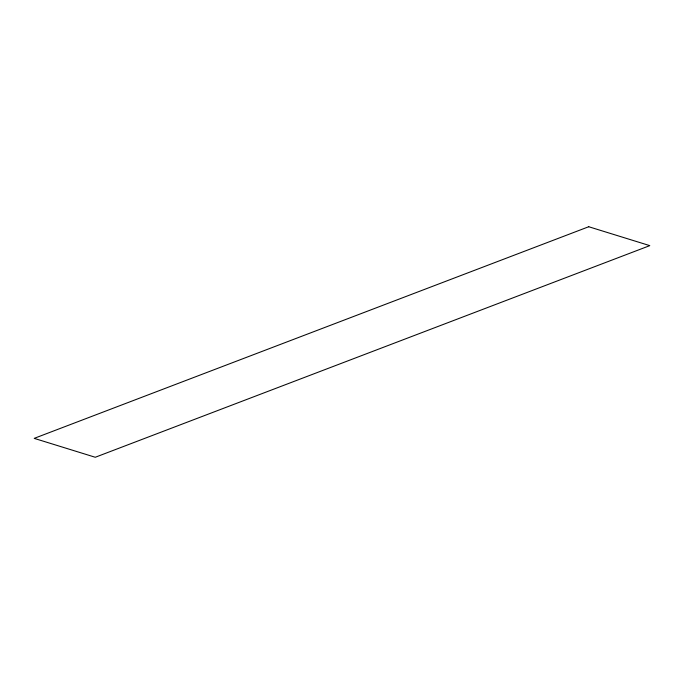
<?xml version="1.0" encoding="UTF-8"?>
<svg xmlns="http://www.w3.org/2000/svg" width="684" height="684" viewBox="0 0 684 684"><rect width="100%" height="100%" fill="white"/><g stroke="black" fill="none" stroke-linecap="round" stroke-linejoin="round"><path stroke-width="1.03" d="M588.736 226.737L34.2 438.367L95.264 457.263L649.8 245.633L588.736 226.737"/></g></svg>
